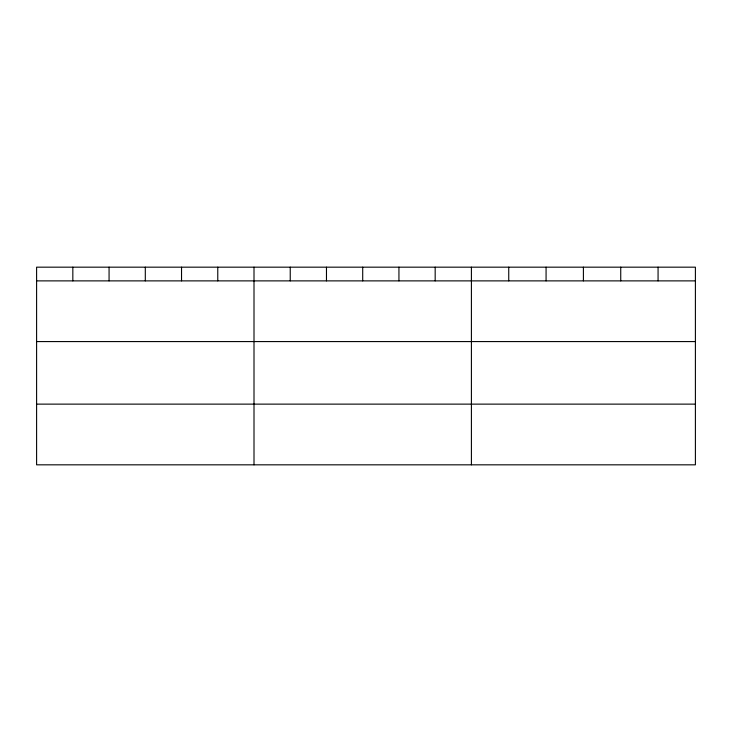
<?xml version="1.0" encoding="UTF-8"?>
<svg xmlns="http://www.w3.org/2000/svg" width="732" height="732" viewBox="0 0 732 732"><rect width="100%" height="100%" fill="white"/><g stroke="black" fill="none" stroke-linecap="round" stroke-linejoin="round"><path stroke-width="1.1" d="M695.4 341.579L695.4 267.171L36.6 267.171L36.6 464.829L695.4 464.829L695.4 341.579L36.6 341.579M36.6 280.878L695.4 280.878M36.6 404.128L695.4 404.128M658.068 267.171L658.068 280.878M620.736 267.171L620.736 280.878M583.404 267.171L583.404 280.878M546.072 267.171L546.072 280.878M508.74 267.171L508.74 280.878M471.408 267.171L471.408 464.829M435.174 267.171L435.174 280.878M398.94 267.171L398.94 280.878M362.706 267.171L362.706 280.878M326.472 267.171L326.472 280.878M290.238 267.171L290.238 280.878M254.004 267.171L254.004 464.829M217.77 267.171L217.77 280.878M181.536 267.171L181.536 280.878M145.302 267.171L145.302 280.878M109.068 267.171L109.068 280.878M72.834 267.171L72.834 280.878"/></g></svg>
